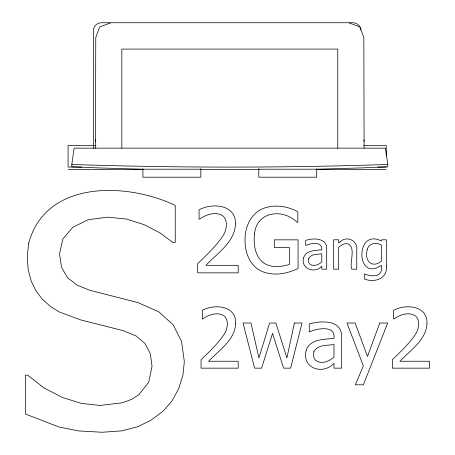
<?xml version="1.0" encoding="UTF-8"?>
<svg xmlns="http://www.w3.org/2000/svg" width="455" height="455" viewBox="0 0 455 455"><rect width="100%" height="100%" fill="white"/><g stroke="black" fill="none" stroke-linecap="round" stroke-linejoin="round"><path stroke-width="0.68" d="M200.831 169.22L142.904 169.22L98.138 167.901L71.81 166.82L71.81 164.482L74.102 148.154L385.493 148.154L387.791 164.482L387.791 166.82L361.458 167.901L316.691 169.22L258.764 169.22M110.298 22.995L99.696 26.942L95.755 37.538L95.51 148.154M96.033 145.481L68.074 145.481L68.074 167.048L81.57 167.048M363.744 145.481L386.255 145.481L386.255 155.917M71.81 164.482C177.092 167.963 282.51 167.963 387.791 164.482M377.735 167.048L386.255 167.048M68.074 169.357L143.359 169.357M200.177 169.357L259.128 169.357M316.652 169.357L386.255 169.357M349.303 22.995L359.899 26.942L363.846 37.538L364.091 148.154M337.758 148.154L337.758 49.083L121.838 49.083L121.838 148.154M316.691 168.68L316.691 177.2L258.764 177.2L258.764 168.68M200.831 168.68L200.831 177.2L142.904 177.2L142.904 168.68M93.4 148.239L93.4 30.65A7.9 7.9 0 0 1 101.3 22.75L353.029 22.75A7.9 7.9 0 0 1 360.9 29.962M95.823 141.391A4.18 4.18 0 0 1 95.51 139.793M364.091 139.793A4.18 4.18 0 0 1 363.772 141.391M386.335 265.834C388.007 278.682 374.613 283.044 364.489 279.046L364.489 273.887C372.298 277.328 383.554 277.203 381.387 265.282C355.668 283.061 355.042 227.409 381.387 241.042L381.677 239.779L386.335 239.779L386.335 265.834M254.51 234.08C253.384 244.142 254.828 255.892 263.252 262.62C270.816 268.143 280.98 267.005 289.443 264.474L289.443 247.509L274.28 247.509L274.28 239.842L298.076 239.842L298.076 268.49C287.418 273.591 274.957 276.111 263.53 272.01C250.472 267.432 244.727 252.912 245.063 239.973C244.784 227.142 250.91 213.202 263.53 208.379C274.763 204.141 287.389 206.195 297.815 211.683L297.815 222.216L297.064 222.216C282.771 208.145 256.336 211.313 254.51 234.08M28.619 243.51L27.237 257.126L28.238 269.963L31.236 281.196L36.036 290.933L42.446 299.299L50.363 306.397L59.377 311.999L81.013 319.996L123.186 330.654L136.199 336.029L145.139 343.667L150.309 353.745L152.033 366.4L148.745 382.257L138.866 394.701L131.495 399.399L122.56 402.755L99.986 405.439L81.604 403.46L62.517 397.522L44.095 387.978L27.709 375.182L25.514 375.182L25.514 414.061L58.985 427L78.681 430.936L102.182 432.25L121.718 430.879L137.689 426.762L151.151 420.101L163.169 411.087L172.081 400.815L178.764 388.507L182.938 375.102L184.332 361.543L181.551 341.477L173.201 324.859L158.818 311.846L137.928 302.592L90.107 290.364L76.975 285.114L67.374 277.51L61.493 267.199L59.537 253.833L62.87 238.96L72.863 227.261L88.264 219.674L107.824 217.149L126.518 219.048L144.354 224.753L160.188 233.005L172.889 242.549L175.238 242.549L175.238 205.393C127.008 182.353 45.54 179.594 28.619 243.51M303.622 257.826C300.272 268.706 315.281 274.211 321.776 266.044L321.776 269.178L326.696 269.178L326.696 249.073C327.373 237.931 313.262 237.737 305.697 240.411L305.697 245.438C310.594 243.169 322.732 241.065 321.776 249.835C315.446 250.358 305.828 250.227 303.622 257.826M306.101 350.72C301.711 368.345 322.851 375.364 333.981 363.346L333.981 368.158L341.54 368.158L341.54 337.28C342.638 319.615 321.008 320.439 309.286 323.983L309.286 331.701L309.73 331.701C317.124 328.464 335.688 324.779 333.981 338.452C324.261 339.259 309.485 339.049 306.101 350.72M367.322 249.539C363.909 260.362 371.883 268.956 381.387 261.204L381.387 245.069C376.507 242.009 368.55 243.089 367.322 249.539M235.457 223.934C234.746 242.293 217.325 253.185 205.933 265.316L238.192 265.316L238.192 272.852L197.692 272.852L197.692 263.638C207.025 254.612 216.728 245.66 223.735 234.621C226.653 228.967 227.989 221.204 223.251 216.136C215.937 210.961 206.195 214.504 199.546 219.173L199.057 219.173L199.057 209.835C212.138 202.589 236.151 204.454 235.457 223.934M235.684 323.295C235.03 340.13 219.054 350.123 208.606 361.247L238.192 361.247L238.192 368.158L201.047 368.158L201.047 359.712C209.607 351.431 218.508 343.218 224.935 333.094C227.608 327.907 228.837 320.792 224.491 316.14C217.78 311.391 208.845 314.644 202.742 318.927L202.299 318.927L202.299 310.361C214.299 303.712 236.321 305.424 235.684 323.295M426.978 323.295C426.324 340.13 410.347 350.123 399.899 361.247L429.486 361.247L429.486 368.158L392.341 368.158L392.341 359.712C400.9 351.431 409.801 343.218 416.228 333.094C418.901 327.907 420.13 320.792 415.785 316.14C409.079 311.391 400.144 314.644 394.041 318.927L393.598 318.927L393.598 310.361C405.593 303.712 427.615 305.424 426.978 323.295M308.729 258.343L308.405 260.334L308.763 262.552L309.827 264.15C313.649 266.863 318.693 264.838 321.776 261.943L321.776 253.782C317.385 254.521 311.197 253.736 308.729 258.343M313.944 351.522L313.45 354.576L313.995 357.983L315.628 360.434C321.497 364.597 329.249 361.486 333.981 357.044L333.981 344.515C327.23 345.646 317.732 344.446 313.944 351.522M294.413 323.01L286.895 357.971L275.901 323.01L269.633 323.01L258.923 357.971L250.961 323.01L243.038 323.01L254.601 368.158L261.591 368.158L272.545 333.356L283.579 368.158L290.614 368.158L302.052 323.01L294.413 323.01M379.771 323.01L367.486 356.436L355.156 323.01L346.955 323.01L363.363 365.974L355.281 384.811L363.403 384.811L387.694 323.01L379.771 323.01M340.789 241.304L338.594 243.044L338.594 239.779L333.646 239.779L333.646 269.178L338.594 269.178L338.594 247.23L342.422 244.665A8.44 8.44 0 0 1 347.899 243.812C356.43 247.617 349.07 262.751 351.806 269.178L356.754 269.178L356.754 250.096C358.25 241.247 347.455 235.417 340.789 241.304"/></g></svg>
